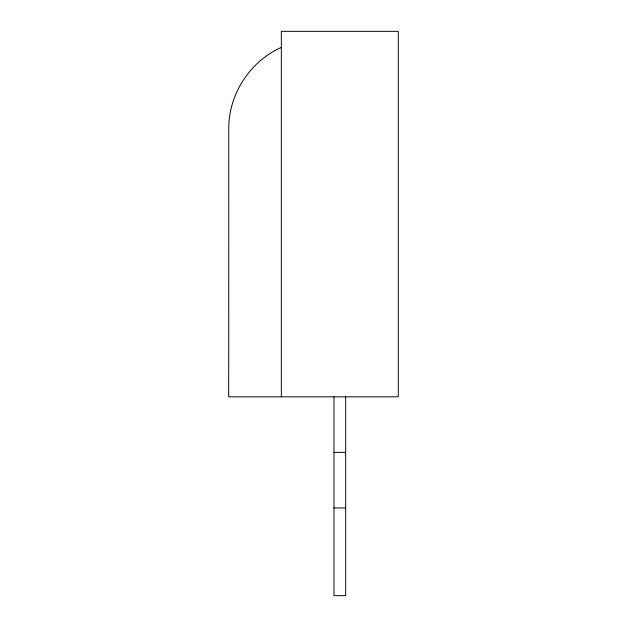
<?xml version="1.0" encoding="UTF-8"?>
<svg xmlns="http://www.w3.org/2000/svg" width="627" height="627" viewBox="0 0 627 627"><rect width="100%" height="100%" fill="white"/><g stroke="black" fill="none" stroke-linecap="round" stroke-linejoin="round"><path stroke-width="0.94" d="M281.335 47.433C250.142 61.25 228.933 93.729 228.777 127.837L228.706 396.828L398.294 396.828L398.294 31.35L281.335 31.35L281.335 396.828M333.964 452.38L345.665 452.38M333.964 507.933L345.665 507.933M345.665 396.828L345.665 595.65L333.964 595.65L333.964 396.828"/></g></svg>
